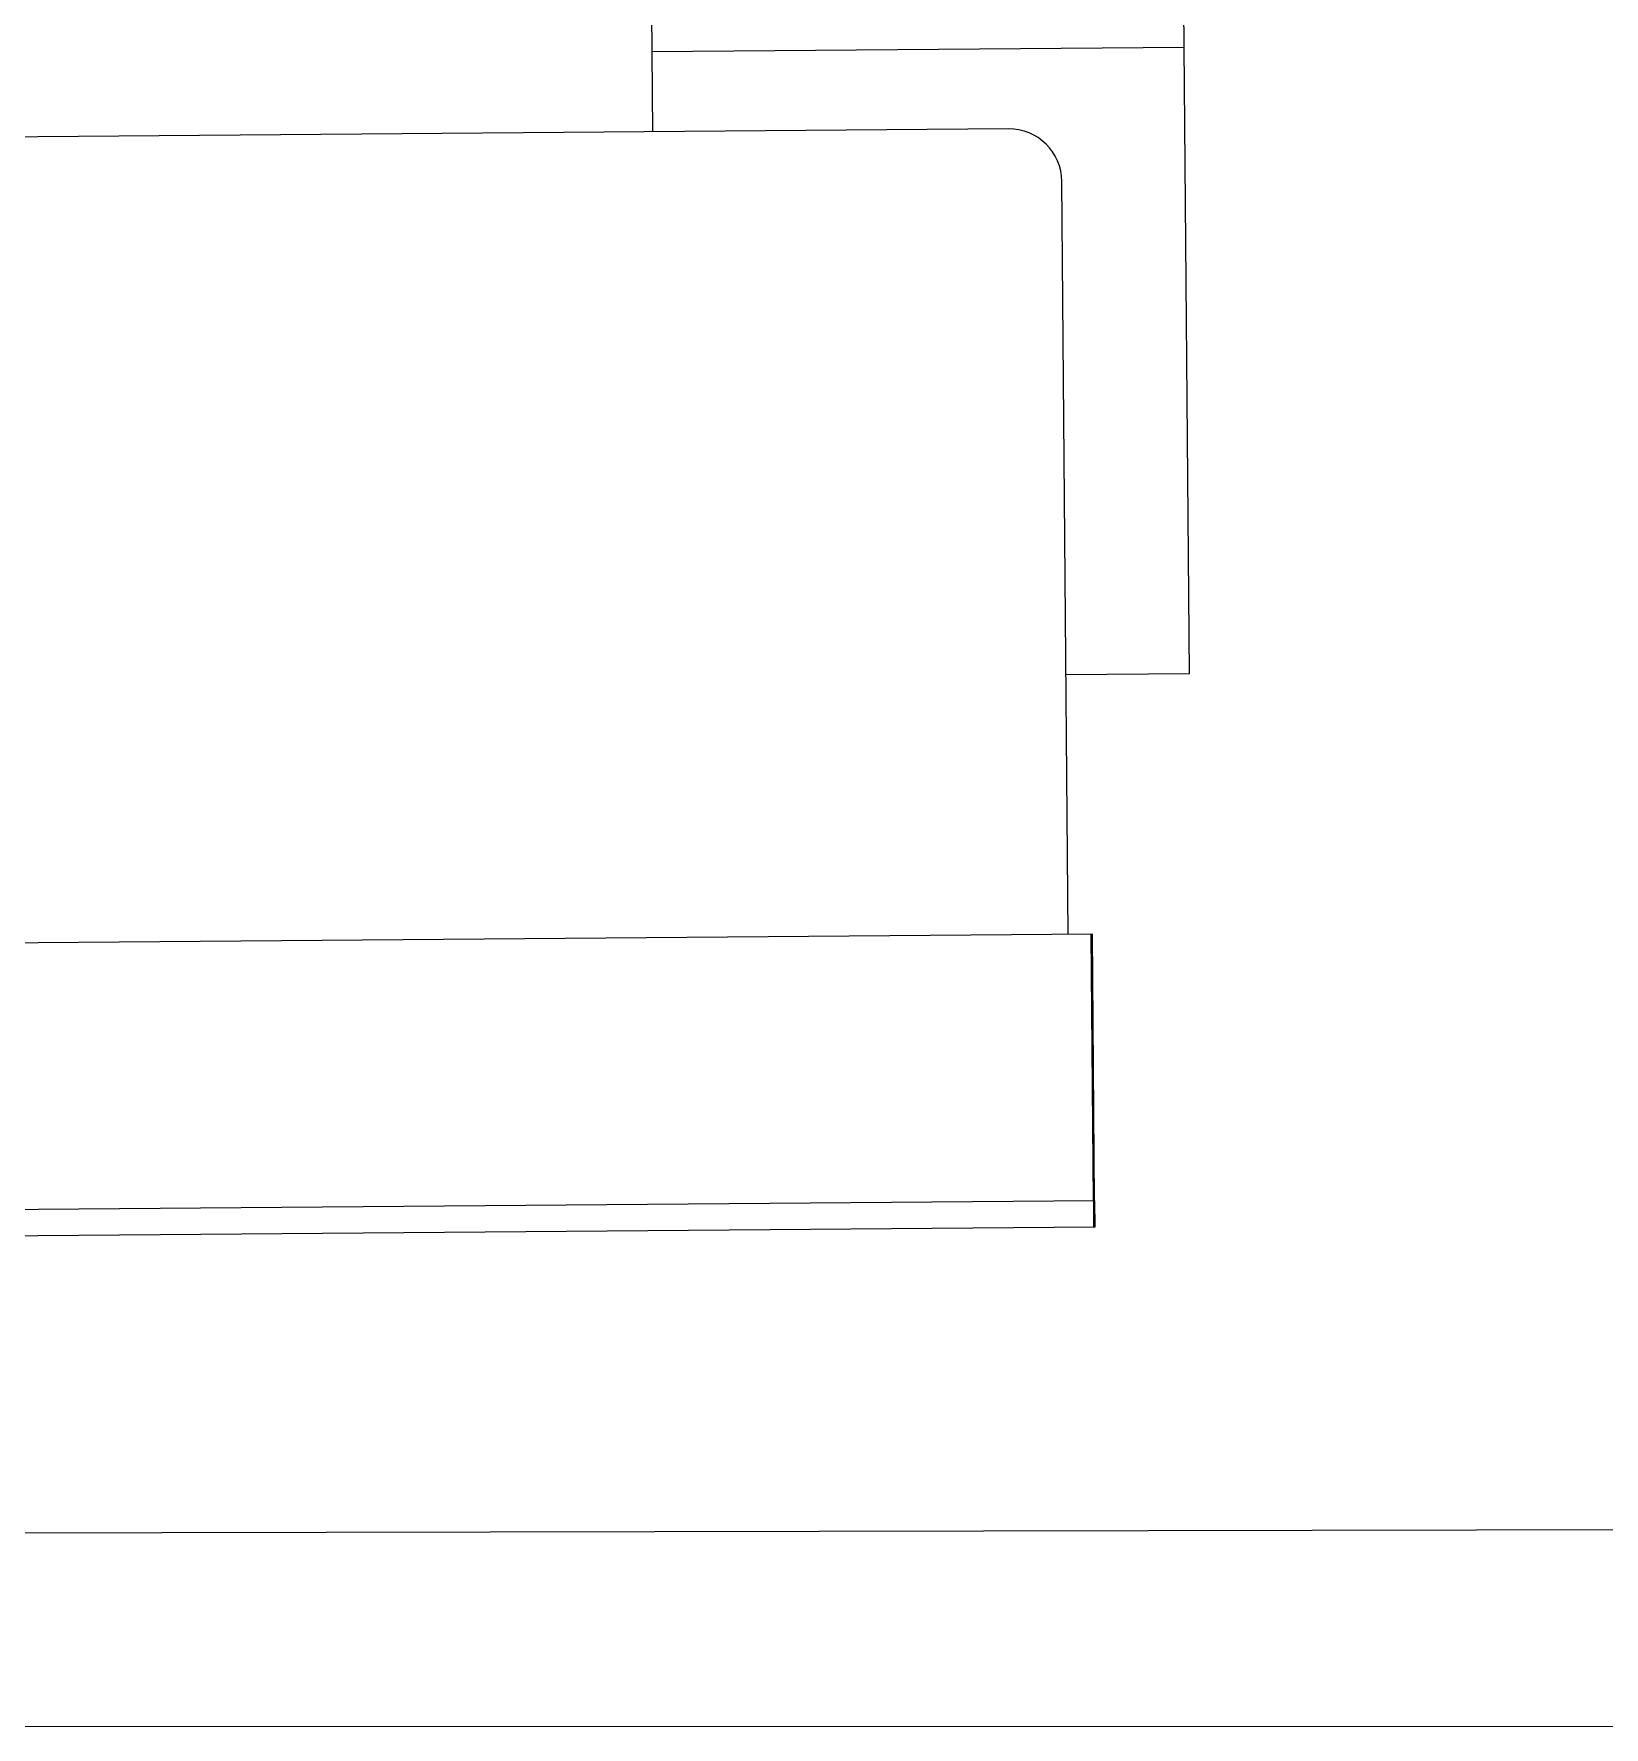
# Paper-space layout 'office1 floor1' of a CAD drawing. Header units: inches. Extents: x 0.3 to 10.8, y 1.4 to 4.2.
# Drawn here: x 10.0732 to 10.3179, y 3.0666 to 3.3305 of the extents above; entities that cross this region are included whole.
import ezdxf

# ---------------------------------------------------------------- set-up
doc = ezdxf.new("R2010")
doc.units = ezdxf.units.IN
doc.header["$MEASUREMENT"] = 0
doc.layers.get('0').update_dxf_attribs({"lineweight": 0})
doc.layers.add('WALL 1 100', color=250, linetype='Continuous', lineweight=9)
doc.layers.add('провода', color=1, linetype='Continuous', lineweight=5)

psp = doc.layouts.new('office1 floor1')

# ---------------------------------------------------------------- linework, layer by layer
at = {"color": 7, "linetype": 'ByBlock', "lineweight": -2}
for p, q in [((10.16942, 3.33389), (10.16958, 3.31523)), ((10.25331, 3.23081), (10.25244, 3.33459)), ((10.25249, 3.32836), (10.16947, 3.32767)), ((10.22505, 3.31569), (9.90957, 3.31305)), ((10.2344, 3.19013), (10.23342, 3.30746)), ((10.23406, 3.23065), (10.25331, 3.23081)), ((10.23816, 3.19016), (10.03061, 3.18842)), ((10.23832, 3.14857), (10.23797, 3.19008)), ((10.23839, 3.14864), (10.23804, 3.19015)), ((10.23851, 3.14865), (10.23816, 3.19016)), ((10.03096, 3.14691), (10.23851, 3.14865)), ((10.23832, 3.14857), (10.23835, 3.14442)), ((10.23839, 3.14864), (10.23842, 3.14449)), ((10.23851, 3.14865), (10.23854, 3.1445)), ((10.23854, 3.1445), (10.03099, 3.14276))]:
    psp.add_line(p, q, dxfattribs=at)
psp.add_arc((10.22512, 3.30739), 0.0083, 0.4807, 90.4807, dxfattribs=at)
at = {"layer": 'WALL 1 100', "color": 0}
psp.add_lwpolyline([(7.16782, 3.09073), (10.76447, 3.0983)], dxfattribs=at)
at = {"layer": 'провода', "color": 1}
psp.add_line((7.33862, 3.06716), (10.78335, 3.06656), dxfattribs=at)

doc.saveas('drawing.dxf')
